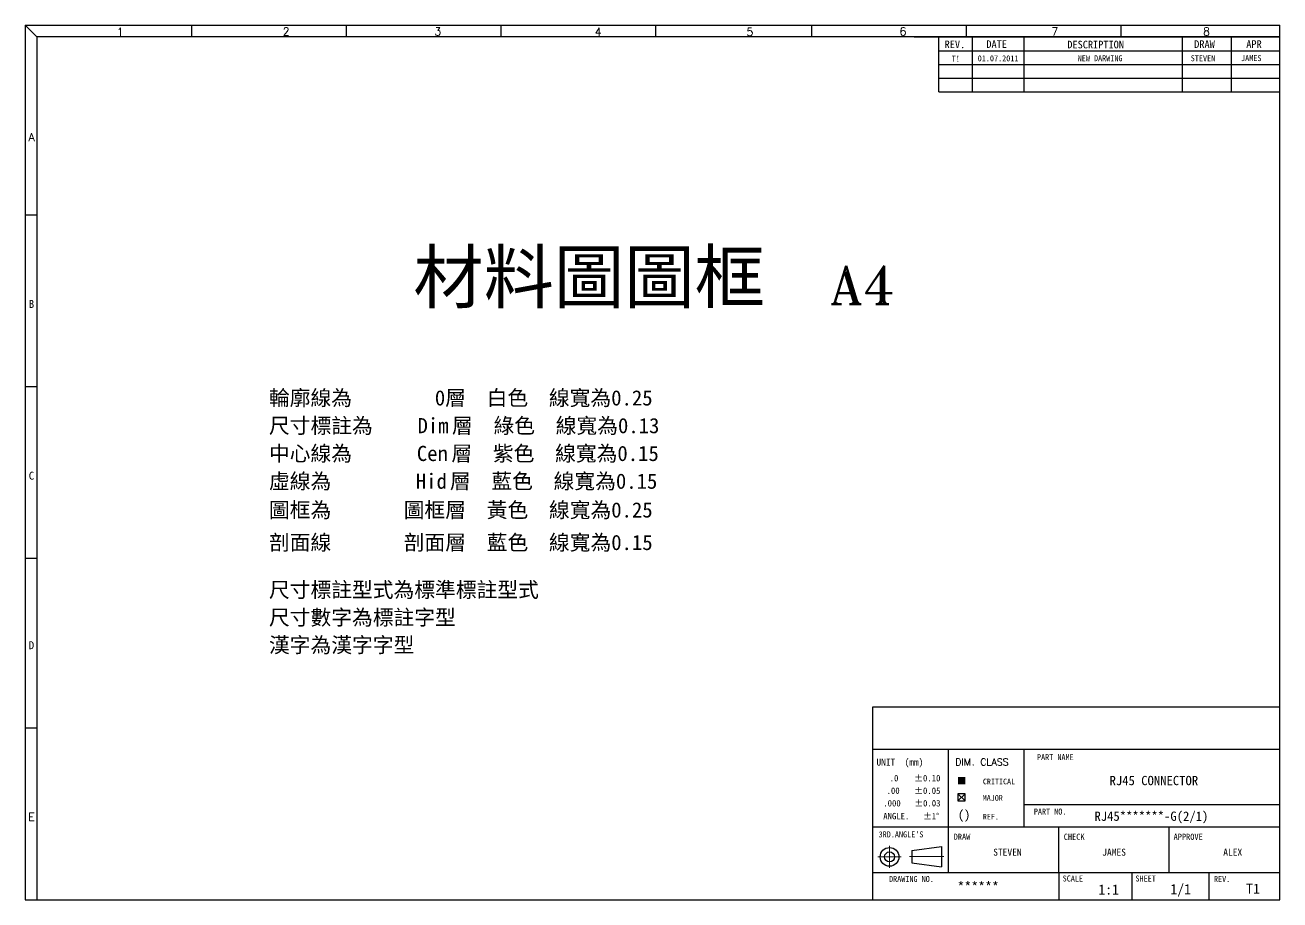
# Model space of a CAD drawing. Header units: millimetres. Extents: x -701 to 1485, y 792 to 1708.
# Drawn here: x 108.4 to 405.2, y 994.7 to 1201.5 of the extents above; entities that cross this region are included whole.
import ezdxf
from ezdxf.enums import TextEntityAlignment as Align
from ezdxf.lldxf.tags import DXFTag

# ---------------------------------------------------------------- set-up
doc = ezdxf.new("R2010")
doc.units = ezdxf.units.MM
doc.linetypes.add('HIDDEN', pattern=[0.2, 0.1, -0.1])
for name, color, linetype, lineweight in [('\\M+2B9CF\\M+2AED8', 2, 'Continuous', 25), ('CEN', 6, 'CENTER', 15), ('DIM', 3, 'Continuous', 13), ('hid', 4, 'HIDDEN', 13)]:
    doc.layers.add(name, color=color, linetype=linetype, lineweight=lineweight)
doc.layers.add('A', color=7, linetype='Continuous')
doc.styles.add('\\M+2BA7E\\M+2A672\\M+2A672\\M+2ABAC', font='')
doc.styles.add('ROMANC', font='romanc', dxfattribs={"height": 5})
doc.styles.add('ROMANT', font='romant')
doc.styles.add('TT', font='')
doc.styles.get('\\M+2BA7E\\M+2A672\\M+2A672\\M+2ABAC').set_extended_font_data('NSimSun')
doc.styles.get('TT').set_extended_font_data('SimSun')
tags = doc.linetypes.add('CENTER', pattern=[0.6, 0.375, -0.075, 0.075, -0.075]).pattern_tags.tags
tags[10:11] = [DXFTag(74, 4), DXFTag(75, 0), DXFTag(340, '0'), DXFTag(46, 1.0), DXFTag(50, 0.0), DXFTag(44, 0.0), DXFTag(45, 0.0)]
tags[8:9] = [DXFTag(74, 4), DXFTag(75, 0), DXFTag(340, '0'), DXFTag(46, 1.0), DXFTag(50, 0.0), DXFTag(44, 0.0), DXFTag(45, 0.0)]
tags[6:7] = [DXFTag(74, 4), DXFTag(75, 0), DXFTag(340, '0'), DXFTag(46, 1.0), DXFTag(50, 0.0), DXFTag(44, 0.0), DXFTag(45, 0.0)]
tags[4:5] = [DXFTag(74, 4), DXFTag(75, 0), DXFTag(340, '0'), DXFTag(46, 1.0), DXFTag(50, 0.0), DXFTag(44, 0.0), DXFTag(45, 0.0)]

msp = doc.modelspace()

# ---------------------------------------------------------------- linework, layer by layer
at = {"layer": '\\M+2B9CF\\M+2AED8', "color": 2, "lineweight": 25}
for p, q in [((108.4, 1201.5), (405.19, 1201.5)), ((108.4, 1201.5), (108.4, 994.68)), ((111.21, 1198.69), (108.4, 1201.5)), ((147.8, 1198.69), (147.8, 1201.5)), ((184.38, 1198.69), (184.38, 1201.5)), ((220.97, 1198.69), (220.97, 1201.5)), ((257.56, 1198.69), (257.56, 1201.5)), ((294.46, 1198.69), (294.46, 1201.5)), ((331.05, 1198.69), (331.05, 1201.5)), ((367.63, 1198.69), (367.63, 1201.5)), ((405.19, 994.68), (405.19, 1201.5)), ((405.19, 1198.69), (111.21, 1198.69)), ((111.21, 1198.69), (111.21, 994.68)), ((318.67, 1198.69), (405.19, 1198.69)), ((324.54, 1185.71), (324.54, 1198.69)), ((332.39, 1198.69), (332.39, 1185.71)), ((344.65, 1198.69), (344.65, 1185.71)), ((382.03, 1198.69), (382.03, 1185.71)), ((393.69, 1198.69), (393.69, 1185.71)), ((324.54, 1195.44), (405.19, 1195.44)), ((324.54, 1192.2), (405.19, 1192.2)), ((324.54, 1188.96), (405.19, 1188.96)), ((324.54, 1185.71), (405.19, 1185.71)), ((111.21, 1156.58), (108.4, 1156.58)), ((111.21, 1115.98), (108.4, 1115.98)), ((111.21, 1075.38), (108.4, 1075.38)), ((308.93, 1040.36), (405.19, 1040.36)), ((308.93, 999.87), (308.93, 1040.36)), ((111.21, 1035.28), (108.4, 1035.28)), ((308.93, 1030.29), (405.19, 1030.29)), ((326.8, 1001.18), (326.8, 1030.29)), ((344.66, 1011.99), (344.66, 1030.29)), ((308.93, 994.68), (308.93, 1020.64)), ((329.03, 1019.79), (329.03, 1018.09)), ((330.73, 1019.79), (329.03, 1018.09)), ((329.03, 1019.79), (330.73, 1018.09)), ((330.73, 1019.79), (329.03, 1019.79)), ((329.03, 1018.09), (330.73, 1018.09)), ((330.73, 1018.09), (330.73, 1019.79)), ((344.66, 1017.24), (405.19, 1017.24)), ((308.93, 1011.99), (405.19, 1011.99)), ((352.92, 1001.18), (352.92, 1011.99)), ((379.03, 1001.18), (379.03, 1011.99)), ((318.13, 1006.37), (325.16, 1007.34)), ((318.13, 1006.37), (318.13, 1003.48)), ((325.16, 1007.34), (325.16, 1002.51)), ((318.13, 1003.48), (325.16, 1002.51)), ((308.93, 1001.18), (405.19, 1001.18)), ((352.91, 1001.18), (352.91, 994.69)), ((352.91, 1001.18), (352.91, 994.69)), ((352.92, 1001.18), (352.92, 994.69)), ((370.2, 1001.18), (370.2, 994.68)), ((388.34, 1001.18), (388.34, 994.68)), ((108.4, 994.68), (405.19, 994.68))]:
    msp.add_line(p, q, dxfattribs=at)
for radius in [2.21, 1.17]:
    msp.add_circle((312.86, 1004.85), radius, dxfattribs=at)
msp.add_trace([(330.8, 1023.75), (329.06, 1023.75), (330.8, 1022.01), (329.06, 1022.01)], dxfattribs=at)
at = {"layer": 'CEN', "color": 6, "lineweight": 15, "ltscale": 1.5}
for p, q in [((312.86, 1007.46), (312.86, 1002.25)), ((310.11, 1004.85), (315.6, 1004.85)), ((317.6, 1004.92), (325.66, 1004.92))]:
    msp.add_line(p, q, dxfattribs=at)

# ---------------------------------------------------------------- texts
at = {"style": '\\M+2BA7E\\M+2A672\\M+2A672\\M+2ABAC'}
msp.add_text('輪廓線為        0層  白色  線寬為0.25', height=3.6, dxfattribs=at).set_placement((166.08, 1111.57))
at = {"color": 4, "style": '\\M+2BA7E\\M+2A672\\M+2A672\\M+2ABAC'}
msp.add_text('剖面線       剖面層  藍色  線寬為0.15', height=3.6, dxfattribs=at).set_placement((166.08, 1077.39))
at = {"layer": '\\M+2B9CF\\M+2AED8', "color": 2, "lineweight": 25}
for s, style, p in [('1', 'ROMANC', (130.88, 1198.95)), ('2', 'ROMANC', (170.16, 1199.06)), ('3', 'ROMANC', (206.04, 1199.06)), ('4', 'ROMANC', (243.95, 1198.95)), ('5', 'ROMANC', (279.84, 1198.95)), ('6', 'ROMANC', (316.04, 1199.06)), ('7', 'ROMANC', (351.93, 1199.06)), ('8', 'ROMANC', (387.81, 1199.06)), ('A', 'ROMANC', (109.95, 1174.03)), ('B', 'TT', (109.91, 1134.63)), ('C', 'TT', (109.91, 1094.03)), ('D', 'TT', (109.91, 1053.94)), ('E', 'ROMANC', (109.91, 1013.34))]:
    msp.add_text(s, height=1.89, dxfattribs=dict(at, style=style)).set_placement(p, align=Align.CENTER)
at = {"layer": '\\M+2B9CF\\M+2AED8', "lineweight": 25}
for s, height, p in [('REV.', 1.792, (325.88, 1196.06)), ('DATE', 1.792, (335.76, 1196.11)), ('DESCRIPTION', 1.7919, (354.9, 1196.01)), ('DRAW', 1.792, (384.91, 1196.11)), ('APR', 1.792, (397.23, 1196.12))]:
    msp.add_text(s, height=height, dxfattribs=at).set_placement(p)
at = {"layer": '\\M+2B9CF\\M+2AED8', "color": 3, "lineweight": 25}
for s, p in [('T!', (327.56, 1192.85)), ('STEVEN', (384.1, 1192.95)), ('JAMES', (396, 1192.99))]:
    msp.add_text(s, height=1.417, dxfattribs=at).set_placement(p)
msp.add_text('01.07.2011', height=1.417, dxfattribs=at).set_placement((333.71, 1194.35), align=Align.TOP_LEFT)
at = {"layer": '\\M+2B9CF\\M+2AED8', "color": 3, "lineweight": 25, "style": '\\M+2BA7E\\M+2A672\\M+2A672\\M+2ABAC'}
for s, height, p in [('NEW DARWING', 1.4168, (357.36, 1192.96)), ('RJ45 CONNECTOR', 2.2, (364.9, 1021.8))]:
    msp.add_text(s, height=height, dxfattribs=at).set_placement(p)
at = {"layer": '\\M+2B9CF\\M+2AED8', "color": 2, "style": '\\M+2BA7E\\M+2A672\\M+2A672\\M+2ABAC'}
msp.add_text('圖框為       圖框層  黃色  線寬為0.25', height=3.6, dxfattribs=at).set_placement((166.08, 1085.08))
at = {"layer": '\\M+2B9CF\\M+2AED8', "color": 2, "lineweight": 25}
for s, height, p in [('UNIT  (mm)', 1.629, (309.77, 1026.44)), ('  .0', 1.514, (310.83, 1022.71)), ('%%P0.10', 1.514, (318.71, 1022.71)), (' .00', 1.514, (311.13, 1019.74)), ('%%P0.05', 1.514, (318.71, 1019.74)), ('CRITICAL', 1.332, (334.94, 1022.01)), ('.000', 1.514, (311.38, 1016.78)), ('%%P0.03', 1.514, (318.73, 1016.78)), ('MAJOR', 1.332, (334.9, 1018.11)), ('ANGLE.', 1.514, (311.37, 1013.73)), ('%%P1%%D', 1.514, (320.77, 1013.71)), ('()', 2.165, (329.02, 1013.72)), ('REF.', 1.332, (334.93, 1013.69)), ("3RD.ANGLE'S", 1.4168, (310.27, 1009.46)), ('DRAW', 1.448, (328.03, 1008.89)), ('CHECK', 1.448, (354.06, 1008.88)), ('APPROVE', 1.448, (380.04, 1008.88)), ('SCALE', 1.417, (353.8, 999.03)), ('SHEET', 1.417, (371.03, 999.03)), ('REV.', 1.417, (389.59, 998.91))]:
    msp.add_text(s, height=height, dxfattribs=at).set_placement(p)
for s, height, p in [('PART NAME', 1.417, (352.07, 1027.72)), ('PART NO.', 1.417, (350.84, 1014.86)), ('DRAWING NO.', 1.4168, (318.04, 998.92))]:
    msp.add_text(s, height=height, dxfattribs=at).set_placement(p, align=Align.CENTER)
at = {"layer": '\\M+2B9CF\\M+2AED8', "color": 3, "lineweight": 25, "style": '\\M+2BA7E\\M+2A672\\M+2A672\\M+2ABAC'}
msp.add_text('RJ45*******-G(2/1)', height=2.2, dxfattribs=at).set_placement((374.79, 1013.37), align=Align.CENTER)
at = {"layer": '\\M+2B9CF\\M+2AED8', "insert": (298.74, 1144.56), "char_height": 9.0596, "width": 287.6706, "attachment_point": 1, "style": 'ROMANT'}
msp.add_mtext('A4{\\fPMingLiU|b0|i0|c136|p18;           }', dxfattribs=at)
at = {"layer": '\\M+2B9CF\\M+2AED8', "color": 2, "lineweight": 25, "insert": (328.4, 1028.08), "char_height": 1.629, "width": 24.0108, "attachment_point": 1}
msp.add_mtext('{\\Ftxt.shx|c1;DIM}. {\\Ftxt.shx|c1;CLASS}', dxfattribs=at)
at = {"layer": 'A', "color": 3, "linetype": 'Continuous', "lineweight": 0, "insert": (200.21, 1148.08), "char_height": 12.2, "width": 8296.7194, "attachment_point": 1, "style": 'TT'}
msp.add_mtext('{\\fPMingLiU|b0|i0|c136|p54;材料圖圖框}', dxfattribs=at)
at = {"layer": 'CEN', "color": 6, "ltscale": 10, "style": '\\M+2BA7E\\M+2A672\\M+2A672\\M+2ABAC'}
for s, p in [('中心線為            ', (166.08, 1098.44)), ('Cen', (201.05, 1098.44)), ('層  紫色  線寬為0.15', (209.23, 1098.44))]:
    msp.add_text(s, height=3.6, dxfattribs=at).set_placement(p)
at = {"layer": 'DIM', "style": '\\M+2BA7E\\M+2A672\\M+2A672\\M+2ABAC'}
for s, p in [('尺寸標註為       ', (166.08, 1105.01)), ('Dim', (201.23, 1105.01)), ('層  綠色  線寬為0.13', (209.37, 1105.01)), ('尺寸標註型式為標準標註型式', (166.08, 1066.21)), ('尺寸數字為標註字型', (166.08, 1059.68)), ('漢字為漢字字型', (166.08, 1053.16))]:
    msp.add_text(s, height=3.6, dxfattribs=at).set_placement(p)
at = {"layer": 'DIM', "color": 3, "lineweight": 25}
for s, height, p in [('STEVEN', 1.65, (337.37, 1005.14)), ('JAMES', 1.65, (363.16, 1005.14)), ('ALEX', 1.65, (391.78, 1005.14)), ('******', 2.4, (328.92, 996.56))]:
    msp.add_text(s, height=height, dxfattribs=at).set_placement(p)
at = {"layer": 'DIM', "color": 2, "lineweight": 25}
for s, p in [('1:1', (362.23, 995.92)), ('1/1', (379.27, 996.01)), ('T1', (397.18, 996.12))]:
    msp.add_text(s, height=2.4, dxfattribs=at).set_placement(p)
at = {"layer": 'hid', "color": 4, "ltscale": 10, "style": '\\M+2BA7E\\M+2A672\\M+2A672\\M+2ABAC'}
for s, p in [('虛線為                ', (166.08, 1091.88)), ('Hid', (200.81, 1091.88)), ('層  藍色  線寬為0.15', (208.88, 1091.88))]:
    msp.add_text(s, height=3.6, dxfattribs=at).set_placement(p)

doc.saveas('drawing.dxf')
